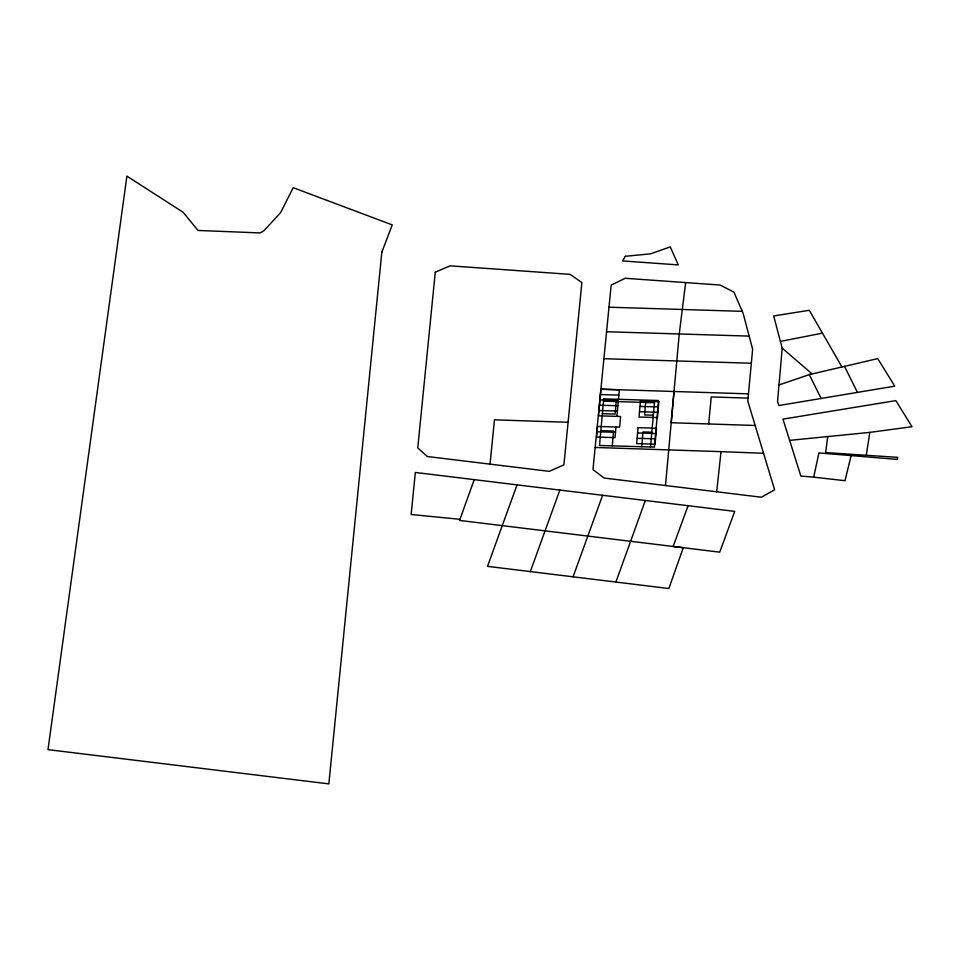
<?xml version="1.0" encoding="UTF-8"?>
<svg xmlns="http://www.w3.org/2000/svg" width="960" height="960" viewBox="0 0 960 960"><rect width="100%" height="100%" fill="white"/><g stroke="black" fill="none" stroke-linecap="round" stroke-linejoin="round"><path stroke-width="1.44" d="M841.932 366.936L809.28 310.284L773.676 315.948L782.208 348.156L777.564 401.352L778.836 405.528L894.78 386.16L877.728 358.596L809.292 374.616L821.028 398.304M612.24 445.848L613.572 431.064L600.84 430.68M616.224 401.556L615.096 414.06L602.376 413.676M615.96 426.996L615.012 437.628L596.592 437.076L597.552 426.444L619.632 427.116L620.58 416.484L598.512 415.824L600.9 389.244L619.308 389.796L616.92 416.376M641.7 446.736L643.032 431.952L651.816 432.204M645.672 402.492L644.556 414.936L653.352 415.2M650.496 447L654.468 402.768L603.492 401.16M674.016 391.488L665.496 485.532M748.068 398.112L747.78 401.076L774.612 489.828L761.34 497.22L604.188 478.056L592.98 469.596L611.16 285.108L625.32 278.28L720.096 285.048L733.92 292.092L743.124 313.356L752.64 349.236L748.068 398.112L711.252 396.936L708.672 423.96M490.044 464.148L494.448 419.832L568.08 422.28M716.7 491.772L721.008 451.644L763.572 453.276M827.664 436.992L825.66 452.592L897.708 457.356L897.336 459.42L818.952 452.916L813.684 477.156L800.844 476.052L782.976 419.136L895.86 400.608L912 426.708L869.832 432.384L789.456 440.388M685.656 282.588L679.236 334.02L671.184 422.724L755.16 425.484M866.256 455.268L869.832 432.384M851.016 456.084L845.004 480.696L813.684 477.156M615.9 582.048L645.336 500.484M573.084 576.816L602.604 495.288M474.24 479.652L459.564 520.428L719.724 552.156L734.724 511.38L415.332 472.464L411.132 514.512L459.948 519.3M530.328 571.584L559.848 490.068M517.056 484.86L487.512 566.352L668.856 588.528L683.28 547.704L673.14 546.48L688.092 505.704M778.968 384.972L811.908 373.728L782.208 348.156M780.42 341.412L822.348 333.168M749.148 336.108L606.564 331.74M751.332 363.24L603.9 358.704M600.42 394.56L618.828 395.112M599.94 399.876L618.348 400.428M599.46 405.192L617.88 405.744M639.972 406.404L658.38 406.956M598.98 410.508L617.4 411.06M639.492 411.72L657.912 412.272M597.072 431.76L615.492 432.312M637.584 432.972L655.992 433.524M637.104 438.288L655.512 438.84M608.976 307.2L742.248 311.34M600.9 389.172L748.464 393.852M595.14 447.456L721.008 451.644M844.488 366.324L857.28 392.112M603.696 398.88L599.52 445.476L654.42 447.12L658.608 400.524L603.696 398.88M638.064 427.668L636.624 443.604L655.044 444.156L656.472 428.22L638.064 427.668M640.452 401.088L639.012 417.036L657.432 417.588L658.86 401.64L640.452 401.088M381.828 252.18L328.848 783.888L48 749.64L126.9 176.112L183.144 212.292L198.012 230.448L260.136 232.932L263.868 230.772L280.584 212.664L293.232 187.692L392.232 224.892L381.828 252.18M435.288 272.148L417.768 447.912L427.332 456.516L549.252 471.348L563.88 464.892L581.88 282.528L570.06 274.356L450.18 265.836L435.288 272.148M625.32 256.308L622.572 260.928L678.252 264.9L670.272 246.888L650.556 253.836L625.32 256.308"/></g></svg>
